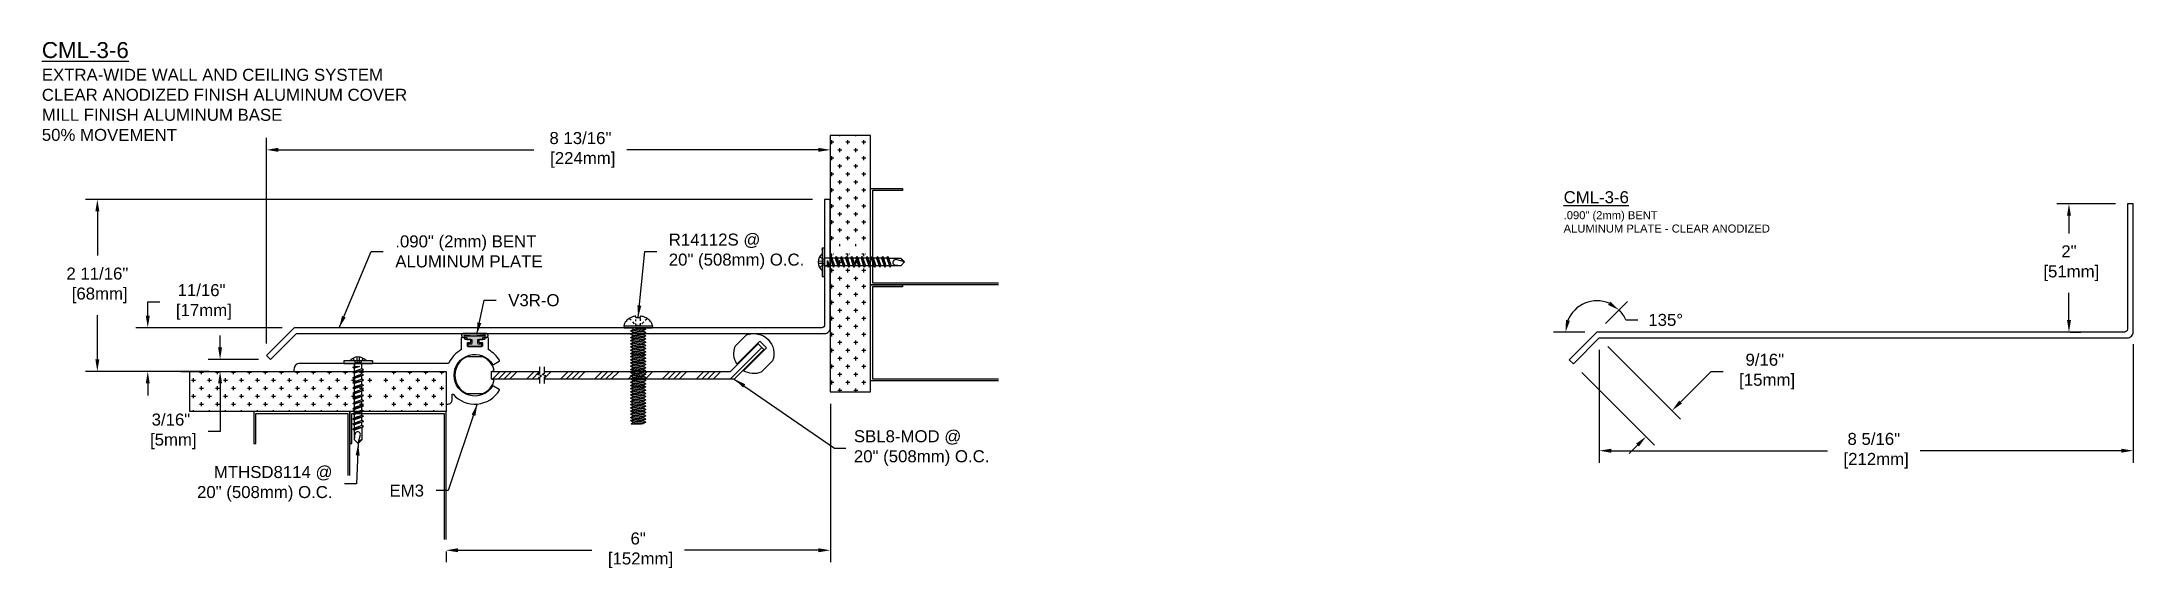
# Model space of a CAD drawing. Header units: inches. Extents: x 2.2 to 34.9, y 14.8 to 23.
import ezdxf

# ---------------------------------------------------------------- set-up
doc = ezdxf.new("R2010")
doc.units = ezdxf.units.IN
doc.header["$MEASUREMENT"] = 0
doc.linetypes.add('HIDDEN2', pattern=[0.1875, 0.125, -0.0625])
for name, color, linetype in [('Anchors', 4, 'Continuous'), ('Conditions', 1, 'Continuous'), ('Dimensions', 3, 'Continuous'), ('Fillers', 2, 'Continuous'), ('Metals', 7, 'Continuous'), ('TEXT', 2, 'Continuous')]:
    doc.layers.add(name, color=color, linetype=linetype)
doc.styles.add('ARIAL', font='arial.ttf')
doc.dimstyles.new('Arial', dxfattribs={"dimtxt": 0.1875, "dimasz": 0.1875, "dimexe": 0.1875, "dimexo": 0.1875, "dimgap": 0.1875, "dimtad": 0, "dimtih": 1, "dimtoh": 1, "dimdec": 4, "dimzin": 3, "dimdsep": 46, "dimlunit": 4, "dimtxsty": 'ARIAL', "dimcen": 0.1875, "dimadec": 0, "dimazin": 0, "dimtfac": 1, "dimtdec": 4, "dimtofl": 0, "dimtmove": 0, "dimatfit": 3, "dimfxl": 0, "dimfrac": 2, "dimtolj": 1, "dimtzin": 0, "dimarcsym": 0})

# ---------------------------------------------------------------- blocks, each defined once
blk = doc.blocks.new('V3RforCM')
h = blk.add_hatch(color=256)
h.paths.add_polyline_path([(0.141, -0.163), (0.205, -0.163, 0.8111), (0.189, -0.1), (-0.156, -0.1, 0.8111), (-0.172, -0.163), (-0.109, -0.163), (-0.109, -0.194), (-0.03, -0.194), (-0.03, -0.241), (-0.036, -0.267), (-0.091, -0.267), (-0.091, -0.302), (0.124, -0.302), (0.124, -0.267), (0.069, -0.267), (0.063, -0.241), (0.063, -0.194), (0.141, -0.194)])
edge = h.paths.add_edge_path(flags=16)
edge.add_spline(control_points=[(-0.139, -0.141), (-0.14, -0.141), (-0.185, -0.12), (-0.087, -0.129), (0.017, -0.14)], knot_values=[0.028497, 0.028497, 0.028497, 0.028497, 0.032831, 0.201023, 0.201023, 0.201023, 0.201023], degree=3, periodic=0)
edge.add_spline(control_points=[(0.017, -0.14), (0.12, -0.129), (0.218, -0.12), (0.173, -0.141), (0.172, -0.141)], knot_values=[0.028497, 0.028497, 0.028497, 0.028497, 0.196688, 0.201023, 0.201023, 0.201023, 0.201023], degree=3, periodic=0)
edge.add_line((0.172, -0.141), (-0.139, -0.141))
blk.add_lwpolyline([(0.141, -0.194), (0.141, -0.163), (0.205, -0.163, 0.8111), (0.189, -0.1), (-0.156, -0.1, 0.8111), (-0.172, -0.163), (-0.109, -0.163), (-0.109, -0.194), (-0.03, -0.194), (-0.03, -0.241), (-0.036, -0.267), (-0.091, -0.267), (-0.091, -0.302), (0.124, -0.302), (0.124, -0.267), (0.069, -0.267), (0.063, -0.241), (0.063, -0.194)], format="xyb", close=True)
blk.add_lwpolyline([(0.172, -0.141), (-0.139, -0.141)])
for points in [[(-0.139, -0.141), (-0.14, -0.141), (-0.185, -0.12), (-0.087, -0.129), (0.017, -0.14)], [(0.172, -0.141), (0.173, -0.141), (0.218, -0.12), (0.12, -0.129), (0.017, -0.14)]]:
    blk.add_open_spline(points, degree=3, knots=[0.028497, 0.028497, 0.028497, 0.028497, 0.0328313, 0.2010226, 0.2010226, 0.2010226, 0.2010226])
blk = doc.blocks.new('em3')
blk.add_lwpolyline([(-22.235, -3.441), (-22.235, -3.399, 0.414214), (-22.245, -3.389), (-22.28, -3.389, -0.414214), (-22.29, -3.379), (-22.29, -3.352, -0.414214), (-22.28, -3.342), (-22.207, -3.342, 0.414214), (-22.197, -3.332), (-22.197, -3.321, -0.414214), (-22.187, -3.311), (-22.151, -3.311, -0.414214), (-22.141, -3.321), (-22.141, -3.498, 0.273807), (-22.136, -3.507, -0.158832), (-21.945, -3.71, 0.29076), (-21.936, -3.716), (-19.621, -3.716, -0.414214), (-19.527, -3.81), (-19.527, -3.831, -0.414214), (-19.537, -3.841), (-21.892, -3.841, 0.414214), (-21.902, -3.851), (-21.902, -4.341, -0.414214), (-21.912, -4.351), (-21.933, -4.351, -0.414214), (-21.996, -4.289), (-21.996, -4.204, 0.692603), (-22.013, -4.198, -0.506912), (-22.737, -4.135, -0.420887), (-22.733, -4.121), (-22.642, -4.069, -0.405496), (-22.629, -4.072, 3.520953), (-22.629, -3.731, -0.405496), (-22.642, -3.734), (-22.733, -3.681, -0.420887), (-22.737, -3.668, -0.131423), (-22.569, -3.507, 0.273807), (-22.563, -3.498), (-22.563, -3.321, -0.414214), (-22.553, -3.311), (-22.517, -3.311, -0.414214), (-22.507, -3.321), (-22.507, -3.332, 0.414214), (-22.497, -3.342), (-22.425, -3.342, -0.414214), (-22.415, -3.352), (-22.415, -3.379, -0.414214), (-22.425, -3.389), (-22.46, -3.389, 0.414214), (-22.47, -3.399), (-22.47, -3.441, 0.414214), (-22.46, -3.451), (-22.245, -3.451, 0.414214)], format="xyb", close=True)
blk = doc.blocks.new('BENT ALUMPLT')
at = {"layer": 'Metals'}
blk.add_lwpolyline([(-4.74, -0.53), (-4.335, -0.125), (3.91, -0.125, 0.414214), (4, -0.035), (4, 1.969), (3.91, 1.969), (3.91, 0.01, -0.414214), (3.865, -0.035), (-4.372, -0.035), (-4.804, -0.467)], format="xyb", close=True, dxfattribs=at)
blk = doc.blocks.new('*D10')
at = {"layer": 'Defpoints', "color": 0}
for p in [(14.518, 17.529), (8.518, 15.223), (14.518, 15.056)]:
    blk.add_point(p, dxfattribs=at)
at = {"layer": 'Dimensions', "color": 0, "lineweight": -2}
for p, q in [((14.518, 17.342), (14.518, 14.869)), ((8.518, 15.036), (8.518, 14.869)), ((8.705, 15.056), (10.793, 15.056)), ((14.33, 15.056), (12.242, 15.056))]:
    blk.add_line(p, q, dxfattribs=at)
at = {"layer": 'Dimensions', "color": 0}
for points in [[(8.705, 15.087), (8.705, 15.025), (8.518, 15.056)], [(14.33, 15.087), (14.33, 15.025), (14.518, 15.056)]]:
    blk.add_solid(points, dxfattribs=at)
at = {"layer": 'Dimensions', "color": 0, "insert": (11.518, 15.056), "char_height": 0.1875, "attachment_point": 5, "style": 'ARIAL'}
blk.add_mtext('\\A1;6"\\P [152mm]', dxfattribs=at)
blk = doc.blocks.new('*D11')
at = {"layer": 'Defpoints', "color": 0}
for p in [(14.518, 21.306), (14.518, 20.533), (5.714, 18.098)]:
    blk.add_point(p, dxfattribs=at)
at = {"layer": 'Dimensions', "color": 0, "lineweight": -2}
for p, q in [((5.714, 18.286), (5.714, 21.494)), ((5.901, 21.306), (9.891, 21.306)), ((14.33, 21.306), (11.341, 21.306)), ((14.518, 20.721), (14.518, 21.494))]:
    blk.add_line(p, q, dxfattribs=at)
at = {"layer": 'Dimensions', "color": 0}
for points in [[(5.901, 21.338), (5.901, 21.275), (5.714, 21.306)], [(14.33, 21.338), (14.33, 21.275), (14.518, 21.306)]]:
    blk.add_solid(points, dxfattribs=at)
at = {"layer": 'Dimensions', "color": 0, "insert": (10.616, 21.306), "char_height": 0.1875, "attachment_point": 5, "style": 'ARIAL'}
blk.add_mtext('\\A1;8 13/16"\\P [224mm]', dxfattribs=at)
blk = doc.blocks.new('*D12')
at = {"layer": 'Defpoints', "color": 0}
for p in [(5.777, 18.034), (4.189, 17.848), (4.99, 17.848)]:
    blk.add_point(p, dxfattribs=at)
at = {"layer": 'Dimensions', "color": 0, "lineweight": -2}
for p, q in [((4.99, 18.222), (4.99, 18.409)), ((5.59, 18.034), (4.802, 18.034)), ((4.377, 17.848), (5.177, 17.848)), ((4.99, 17.661), (4.99, 16.912)), ((4.99, 16.912), (4.802, 16.912))]:
    blk.add_line(p, q, dxfattribs=at)
at = {"layer": 'Dimensions', "color": 0}
for points in [[(4.959, 18.222), (5.021, 18.222), (4.99, 18.034)], [(4.959, 17.661), (5.021, 17.661), (4.99, 17.848)]]:
    blk.add_solid(points, dxfattribs=at)
at = {"layer": 'Dimensions', "color": 0, "insert": (4.223, 16.912), "char_height": 0.1875, "attachment_point": 5, "style": 'ARIAL'}
blk.add_mtext('\\A1;3/16"\\P [5mm]', dxfattribs=at)
blk = doc.blocks.new('*D13')
at = {"layer": 'Defpoints', "color": 0}
for p in [(3.861, 18.53), (6.145, 18.53), (5.002, 17.848)]:
    blk.add_point(p, dxfattribs=at)
at = {"layer": 'Dimensions', "color": 0, "lineweight": -2}
for p, q in [((3.861, 18.717), (3.861, 18.932)), ((3.861, 18.932), (4.049, 18.932)), ((5.958, 18.53), (3.674, 18.53)), ((4.814, 17.848), (3.674, 17.848)), ((3.861, 17.661), (3.861, 17.473))]:
    blk.add_line(p, q, dxfattribs=at)
at = {"layer": 'Dimensions', "color": 0}
for points in [[(3.83, 18.717), (3.892, 18.717), (3.861, 18.53)], [(3.83, 17.661), (3.892, 17.661), (3.861, 17.848)]]:
    blk.add_solid(points, dxfattribs=at)
at = {"layer": 'Dimensions', "color": 0, "insert": (4.701, 18.932), "char_height": 0.1875, "attachment_point": 5, "style": 'ARIAL'}
blk.add_mtext('\\A1;11/16"\\P [17mm]', dxfattribs=at)
blk = doc.blocks.new('*D14')
at = {"layer": 'Defpoints', "color": 0}
for p in [(26.523, 18.371), (26.118, 17.966), (27.253, 16.831)]:
    blk.add_point(p, dxfattribs=at)
at = {"layer": 'Dimensions', "color": 0, "lineweight": -2}
for p, q in [((26.656, 18.239), (27.791, 17.104)), ((26.251, 17.833), (27.385, 16.698)), ((27.791, 17.369), (28.268, 17.846)), ((28.268, 17.846), (28.455, 17.846)), ((27.12, 16.698), (26.988, 16.566))]:
    blk.add_line(p, q, dxfattribs=at)
at = {"layer": 'Dimensions', "color": 0}
for points in [[(27.769, 17.391), (27.813, 17.347), (27.658, 17.236)], [(27.098, 16.72), (27.142, 16.676), (27.253, 16.831)]]:
    blk.add_solid(points, dxfattribs=at)
at = {"layer": 'Dimensions', "color": 0, "insert": (29.107, 17.846), "char_height": 0.1875, "attachment_point": 5, "style": 'ARIAL'}
blk.add_mtext('\\A1;9/16"\\P [15mm]', dxfattribs=at)
blk = doc.blocks.new('*D15')
at = {"layer": 'Defpoints', "color": 0}
for p in [(26.523, 18.371), (34.858, 18.461), (34.858, 16.61)]:
    blk.add_point(p, dxfattribs=at)
at = {"layer": 'Dimensions', "color": 0, "lineweight": -2}
for p, q in [((26.523, 18.184), (26.523, 16.422)), ((34.858, 18.274), (34.858, 16.422)), ((26.711, 16.61), (30.084, 16.61)), ((34.671, 16.61), (31.534, 16.61))]:
    blk.add_line(p, q, dxfattribs=at)
at = {"layer": 'Dimensions', "color": 0}
for points in [[(26.711, 16.641), (26.711, 16.579), (26.523, 16.61)], [(34.671, 16.641), (34.671, 16.579), (34.858, 16.61)]]:
    blk.add_solid(points, dxfattribs=at)
at = {"layer": 'Dimensions', "color": 0, "insert": (30.809, 16.61), "char_height": 0.1875, "attachment_point": 5, "style": 'ARIAL'}
blk.add_mtext('\\A1;8 5/16"\\P [212mm]', dxfattribs=at)
blk = doc.blocks.new('*D16')
at = {"layer": 'Defpoints', "color": 0}
for p in [(14.428, 20.533), (3.074, 17.848), (5.002, 17.848)]:
    blk.add_point(p, dxfattribs=at)
at = {"layer": 'Dimensions', "color": 0, "lineweight": -2}
for p, q in [((14.24, 20.533), (2.887, 20.533)), ((3.074, 20.346), (3.074, 19.656)), ((3.074, 18.036), (3.074, 18.725)), ((4.814, 17.848), (2.887, 17.848))]:
    blk.add_line(p, q, dxfattribs=at)
at = {"layer": 'Dimensions', "color": 0}
for points in [[(3.043, 20.346), (3.105, 20.346), (3.074, 20.533)], [(3.043, 18.036), (3.105, 18.036), (3.074, 17.848)]]:
    blk.add_solid(points, dxfattribs=at)
at = {"layer": 'Dimensions', "color": 0, "insert": (3.074, 19.191), "char_height": 0.1875, "attachment_point": 5, "style": 'ARIAL'}
blk.add_mtext('\\A1;2 11/16"\\P [68mm]', dxfattribs=at)
blk = doc.blocks.new('*D17')
at = {"layer": 'Defpoints', "color": 0}
for p in [(34.768, 20.465), (33.685, 18.461), (33.856, 18.461)]:
    blk.add_point(p, dxfattribs=at)
at = {"layer": 'Dimensions', "color": 0, "lineweight": -2}
for p, q in [((34.581, 20.465), (33.668, 20.465)), ((33.856, 20.277), (33.856, 20.001)), ((33.856, 18.649), (33.856, 19.073)), ((33.873, 18.461), (34.043, 18.461))]:
    blk.add_line(p, q, dxfattribs=at)
at = {"layer": 'Dimensions', "color": 0}
for points in [[(33.825, 20.277), (33.887, 20.277), (33.856, 20.465)], [(33.825, 18.649), (33.887, 18.649), (33.856, 18.461)]]:
    blk.add_solid(points, dxfattribs=at)
at = {"layer": 'Dimensions', "color": 0, "insert": (33.856, 19.537), "char_height": 0.1875, "attachment_point": 5, "style": 'ARIAL'}
blk.add_mtext('\\A1;2"\\P [51mm]', dxfattribs=at)
blk = doc.blocks.new('*D18')
at = {"layer": 'Defpoints', "color": 0}
for p in [(26.14, 18.807), (26.486, 18.461), (26.486, 18.461), (31.105, 18.461), (26.054, 18.03)]:
    blk.add_point(p, dxfattribs=at)
at = {"layer": 'Dimensions', "color": 0, "lineweight": -2}
for p, q in [((26.619, 18.594), (26.964, 18.939)), ((26.936, 18.651), (27.124, 18.651)), ((26.298, 18.461), (25.81, 18.461))]:
    blk.add_line(p, q, dxfattribs=at)
for start, end in [(67.1135, 157.8865), (22.8865, 45)]:
    blk.add_arc((26.486, 18.461), 0.489, start, end, dxfattribs=at)
at = {"layer": 'Dimensions', "color": 0}
for points in [[(26.064, 18.639), (26.002, 18.651), (25.997, 18.461)], [(26.694, 18.937), (26.659, 18.886), (26.832, 18.807)]]:
    blk.add_solid(points, dxfattribs=at)
at = {"layer": 'Dimensions', "color": 0, "insert": (27.559, 18.651), "char_height": 0.1875, "attachment_point": 5, "style": 'ARIAL'}
blk.add_mtext('\\A1;135°', dxfattribs=at)
blk = doc.blocks.new('R14112S')
for p, q in [((-0.226, 0.031), (0.226, 0.031)), ((-0.226, 0.031), (-0.22, 0)), ((-0.22, 0), (0.22, 0)), ((-0.109, 0.116), (-0.133, 0.141)), ((-0.057, 0.062), (-0.086, 0.092)), ((-0.085, 0), (-0.085, -0.03)), ((-0.034, 0.038), (-0.042, 0.046)), ((-0.034, 0.161), (-0.034, 0.182)), ((-0.034, 0.161), (0.034, 0.161)), ((-0.034, 0.103), (-0.034, 0.131)), ((-0.034, 0.038), (-0.034, 0.065)), ((-0.034, 0.038), (-0.01, 0.038)), ((0.01, 0.038), (0.034, 0.038)), ((0.034, 0.161), (0.034, 0.182)), ((0.034, 0.106), (0.034, 0.142)), ((0.034, 0.038), (0.034, 0.073)), ((0.034, 0.038), (0.042, 0.046)), ((0.057, 0.062), (0.086, 0.092)), ((0.085, 0), (0.085, -0.005)), ((0.109, 0.116), (0.133, 0.141)), ((0.226, 0.031), (0.22, 0)), ((-0.119, -0.05), (0.119, -0.025)), ((-0.119, -0.05), (-0.085, -0.03)), ((-0.119, -0.05), (-0.085, -0.07)), ((-0.119, -0.1), (0.119, -0.075)), ((-0.119, -0.1), (-0.085, -0.08)), ((-0.119, -0.1), (-0.085, -0.12)), ((-0.119, -0.15), (0.119, -0.125)), ((-0.119, -0.15), (-0.085, -0.13)), ((-0.119, -0.15), (-0.085, -0.17)), ((-0.119, -0.2), (0.119, -0.175)), ((-0.119, -0.2), (-0.085, -0.18)), ((-0.119, -0.2), (-0.085, -0.22)), ((-0.119, -0.25), (0.119, -0.225)), ((-0.119, -0.25), (-0.085, -0.23)), ((-0.119, -0.25), (-0.085, -0.27)), ((-0.119, -0.3), (0.119, -0.275)), ((-0.119, -0.3), (-0.085, -0.28)), ((-0.119, -0.3), (-0.085, -0.32)), ((-0.119, -0.35), (0.119, -0.325)), ((-0.085, -0.03), (0.085, -0.005)), ((-0.085, -0.07), (0.085, -0.045)), ((-0.085, -0.08), (0.085, -0.055)), ((-0.085, -0.07), (-0.085, -0.08)), ((-0.085, -0.12), (0.085, -0.095)), ((-0.085, -0.13), (0.085, -0.105)), ((-0.085, -0.12), (-0.085, -0.13)), ((-0.085, -0.17), (0.085, -0.145)), ((-0.085, -0.18), (0.085, -0.155)), ((-0.085, -0.17), (-0.085, -0.18)), ((-0.085, -0.22), (0.085, -0.195)), ((-0.085, -0.23), (0.085, -0.205)), ((-0.085, -0.22), (-0.085, -0.23)), ((-0.085, -0.27), (0.085, -0.245)), ((-0.085, -0.28), (0.085, -0.255)), ((-0.085, -0.27), (-0.085, -0.28)), ((-0.085, -0.32), (0.085, -0.295)), ((-0.085, -0.33), (0.085, -0.305)), ((-0.085, -0.32), (-0.085, -0.33)), ((0.119, -0.025), (0.085, -0.005)), ((0.119, -0.025), (0.085, -0.045)), ((0.085, -0.045), (0.085, -0.055)), ((0.119, -0.075), (0.085, -0.055)), ((0.119, -0.075), (0.085, -0.095)), ((0.085, -0.095), (0.085, -0.105)), ((0.119, -0.125), (0.085, -0.105)), ((0.119, -0.125), (0.085, -0.145)), ((0.085, -0.145), (0.085, -0.155)), ((0.119, -0.175), (0.085, -0.155)), ((0.119, -0.175), (0.085, -0.195)), ((0.085, -0.195), (0.085, -0.205)), ((0.119, -0.225), (0.085, -0.205)), ((0.119, -0.225), (0.085, -0.245)), ((0.085, -0.245), (0.085, -0.255)), ((0.119, -0.275), (0.085, -0.255)), ((0.119, -0.275), (0.085, -0.295)), ((0.085, -0.295), (0.085, -0.305)), ((0.119, -0.325), (0.085, -0.305)), ((0.119, -0.325), (0.085, -0.345)), ((-0.119, -0.35), (-0.085, -0.33)), ((-0.119, -0.35), (-0.085, -0.37)), ((-0.119, -0.4), (0.119, -0.375)), ((-0.119, -0.4), (-0.085, -0.38)), ((-0.119, -0.4), (-0.085, -0.42)), ((-0.119, -0.45), (0.119, -0.425)), ((-0.119, -0.45), (-0.085, -0.43)), ((-0.119, -0.45), (-0.085, -0.47)), ((-0.119, -0.5), (0.119, -0.475)), ((-0.119, -0.5), (-0.085, -0.48)), ((-0.119, -0.5), (-0.085, -0.52)), ((-0.119, -0.55), (0.119, -0.525)), ((-0.119, -0.55), (-0.085, -0.53)), ((-0.119, -0.55), (-0.085, -0.57)), ((-0.119, -0.6), (0.119, -0.575)), ((-0.119, -0.6), (-0.085, -0.58)), ((-0.119, -0.6), (-0.085, -0.62)), ((-0.119, -0.65), (0.119, -0.625)), ((-0.119, -0.65), (-0.085, -0.63)), ((-0.119, -0.65), (-0.085, -0.67)), ((-0.085, -0.37), (0.085, -0.345)), ((-0.085, -0.38), (0.085, -0.355)), ((-0.085, -0.37), (-0.085, -0.38)), ((-0.085, -0.42), (0.085, -0.395)), ((-0.085, -0.43), (0.085, -0.405)), ((-0.085, -0.42), (-0.085, -0.43)), ((-0.085, -0.47), (0.085, -0.445)), ((-0.085, -0.48), (0.085, -0.455)), ((-0.085, -0.47), (-0.085, -0.48)), ((-0.085, -0.52), (0.085, -0.495)), ((-0.085, -0.53), (0.085, -0.505)), ((-0.085, -0.52), (-0.085, -0.53)), ((-0.085, -0.57), (0.085, -0.545)), ((-0.085, -0.58), (0.085, -0.555)), ((-0.085, -0.57), (-0.085, -0.58)), ((-0.085, -0.62), (0.085, -0.595)), ((-0.085, -0.63), (0.085, -0.605)), ((-0.085, -0.62), (-0.085, -0.63)), ((-0.085, -0.67), (0.085, -0.645)), ((0.085, -0.345), (0.085, -0.355)), ((0.119, -0.375), (0.085, -0.355)), ((0.119, -0.375), (0.085, -0.395)), ((0.085, -0.395), (0.085, -0.405)), ((0.119, -0.425), (0.085, -0.405)), ((0.119, -0.425), (0.085, -0.445)), ((0.085, -0.445), (0.085, -0.455)), ((0.119, -0.475), (0.085, -0.455)), ((0.119, -0.475), (0.085, -0.495)), ((0.085, -0.495), (0.085, -0.505)), ((0.119, -0.525), (0.085, -0.505)), ((0.119, -0.525), (0.085, -0.545)), ((0.085, -0.545), (0.085, -0.555)), ((0.119, -0.575), (0.085, -0.555)), ((0.119, -0.575), (0.085, -0.595)), ((0.085, -0.595), (0.085, -0.605)), ((0.119, -0.625), (0.085, -0.605)), ((0.119, -0.625), (0.085, -0.645)), ((0.085, -0.645), (0.085, -0.655)), ((-0.119, -0.7), (0.119, -0.675)), ((-0.119, -0.7), (-0.085, -0.68)), ((-0.119, -0.7), (-0.085, -0.72)), ((-0.119, -0.75), (0.119, -0.725)), ((-0.119, -0.75), (-0.085, -0.73)), ((-0.119, -0.75), (-0.085, -0.77)), ((-0.119, -0.8), (0.119, -0.775)), ((-0.119, -0.8), (-0.085, -0.78)), ((-0.119, -0.8), (-0.085, -0.82)), ((-0.119, -0.85), (0.119, -0.825)), ((-0.119, -0.85), (-0.085, -0.83)), ((-0.119, -0.85), (-0.085, -0.87)), ((-0.119, -0.9), (0.119, -0.875)), ((-0.119, -0.9), (-0.085, -0.88)), ((-0.119, -0.9), (-0.085, -0.92)), ((-0.119, -0.95), (0.119, -0.925)), ((-0.119, -0.95), (-0.085, -0.93)), ((-0.119, -0.95), (-0.085, -0.97)), ((-0.119, -1), (0.119, -0.975)), ((-0.085, -0.68), (0.085, -0.655)), ((-0.085, -0.67), (-0.085, -0.68)), ((-0.085, -0.72), (0.085, -0.695)), ((-0.085, -0.73), (0.085, -0.705)), ((-0.085, -0.72), (-0.085, -0.73)), ((-0.085, -0.77), (0.085, -0.745)), ((-0.085, -0.78), (0.085, -0.755)), ((-0.085, -0.77), (-0.085, -0.78)), ((-0.085, -0.82), (0.085, -0.795)), ((-0.085, -0.83), (0.085, -0.805)), ((-0.085, -0.82), (-0.085, -0.83)), ((-0.085, -0.87), (0.085, -0.845)), ((-0.085, -0.88), (0.085, -0.855)), ((-0.085, -0.87), (-0.085, -0.88)), ((-0.085, -0.92), (0.085, -0.895)), ((-0.085, -0.93), (0.085, -0.905)), ((-0.085, -0.92), (-0.085, -0.93)), ((-0.085, -0.97), (0.085, -0.945)), ((-0.085, -0.98), (0.085, -0.955)), ((-0.085, -0.97), (-0.085, -0.98)), ((0.119, -0.675), (0.085, -0.655)), ((0.119, -0.675), (0.085, -0.695)), ((0.085, -0.695), (0.085, -0.705)), ((0.119, -0.725), (0.085, -0.705)), ((0.119, -0.725), (0.085, -0.745)), ((0.085, -0.745), (0.085, -0.755)), ((0.119, -0.775), (0.085, -0.755)), ((0.119, -0.775), (0.085, -0.795)), ((0.085, -0.795), (0.085, -0.805)), ((0.119, -0.825), (0.085, -0.805)), ((0.119, -0.825), (0.085, -0.845)), ((0.085, -0.845), (0.085, -0.855)), ((0.119, -0.875), (0.085, -0.855)), ((0.119, -0.875), (0.085, -0.895)), ((0.085, -0.895), (0.085, -0.905)), ((0.119, -0.925), (0.085, -0.905)), ((0.119, -0.925), (0.085, -0.945)), ((0.085, -0.945), (0.085, -0.955)), ((0.119, -0.975), (0.085, -0.955)), ((0.119, -0.975), (0.085, -0.995)), ((-0.119, -1), (-0.085, -0.98)), ((-0.119, -1), (-0.085, -1.02)), ((-0.119, -1.05), (0.119, -1.025)), ((-0.119, -1.05), (-0.085, -1.03)), ((-0.119, -1.05), (-0.085, -1.07)), ((-0.119, -1.1), (0.119, -1.075)), ((-0.119, -1.1), (-0.085, -1.08)), ((-0.119, -1.1), (-0.085, -1.12)), ((-0.119, -1.15), (0.119, -1.125)), ((-0.119, -1.15), (-0.085, -1.13)), ((-0.119, -1.15), (-0.085, -1.17)), ((-0.119, -1.2), (0.119, -1.175)), ((-0.119, -1.2), (-0.085, -1.18)), ((-0.119, -1.2), (-0.085, -1.22)), ((-0.119, -1.25), (0.119, -1.225)), ((-0.119, -1.25), (-0.085, -1.23)), ((-0.119, -1.25), (-0.085, -1.27)), ((-0.119, -1.3), (0.119, -1.275)), ((-0.119, -1.3), (-0.085, -1.28)), ((-0.119, -1.3), (-0.085, -1.32)), ((-0.085, -1.02), (0.085, -0.995)), ((-0.085, -1.03), (0.085, -1.005)), ((-0.085, -1.02), (-0.085, -1.03)), ((-0.085, -1.07), (0.085, -1.045)), ((-0.085, -1.08), (0.085, -1.055)), ((-0.085, -1.07), (-0.085, -1.08)), ((-0.085, -1.12), (0.085, -1.095)), ((-0.085, -1.13), (0.085, -1.105)), ((-0.085, -1.12), (-0.085, -1.13)), ((-0.085, -1.17), (0.085, -1.145)), ((-0.085, -1.18), (0.085, -1.155)), ((-0.085, -1.17), (-0.085, -1.18)), ((-0.085, -1.22), (0.085, -1.195)), ((-0.085, -1.23), (0.085, -1.205)), ((-0.085, -1.22), (-0.085, -1.23)), ((-0.085, -1.27), (0.085, -1.245)), ((-0.085, -1.28), (0.085, -1.255)), ((-0.085, -1.27), (-0.085, -1.28)), ((-0.085, -1.32), (0.085, -1.295)), ((-0.085, -1.33), (0.085, -1.305)), ((0.085, -0.995), (0.085, -1.005)), ((0.119, -1.025), (0.085, -1.005)), ((0.119, -1.025), (0.085, -1.045)), ((0.085, -1.045), (0.085, -1.055)), ((0.119, -1.075), (0.085, -1.055)), ((0.119, -1.075), (0.085, -1.095)), ((0.085, -1.095), (0.085, -1.105)), ((0.119, -1.125), (0.085, -1.105)), ((0.119, -1.125), (0.085, -1.145)), ((0.085, -1.145), (0.085, -1.155)), ((0.119, -1.175), (0.085, -1.155)), ((0.119, -1.175), (0.085, -1.195)), ((0.085, -1.195), (0.085, -1.205)), ((0.119, -1.225), (0.085, -1.205)), ((0.119, -1.225), (0.085, -1.245)), ((0.085, -1.245), (0.085, -1.255)), ((0.119, -1.275), (0.085, -1.255)), ((0.119, -1.275), (0.085, -1.295)), ((0.085, -1.295), (0.085, -1.305)), ((0.119, -1.325), (0.085, -1.305)), ((-0.119, -1.35), (0.119, -1.325)), ((-0.119, -1.35), (-0.085, -1.33)), ((-0.119, -1.35), (-0.085, -1.37)), ((-0.119, -1.4), (0.119, -1.375)), ((-0.119, -1.4), (-0.085, -1.38)), ((-0.119, -1.4), (-0.085, -1.42)), ((-0.119, -1.45), (0.119, -1.425)), ((-0.119, -1.45), (-0.085, -1.43)), ((-0.119, -1.45), (-0.085, -1.47)), ((-0.11, -1.5), (0.119, -1.475)), ((-0.11, -1.5), (-0.085, -1.48)), ((-0.11, -1.5), (0.048, -1.5)), ((-0.085, -1.32), (-0.085, -1.33)), ((-0.085, -1.37), (0.085, -1.345)), ((-0.085, -1.38), (0.085, -1.355)), ((-0.085, -1.37), (-0.085, -1.38)), ((-0.085, -1.42), (0.085, -1.395)), ((-0.085, -1.43), (0.085, -1.405)), ((-0.085, -1.42), (-0.085, -1.43)), ((-0.085, -1.47), (0.085, -1.445)), ((-0.085, -1.48), (0.085, -1.455)), ((-0.085, -1.47), (-0.085, -1.48)), ((0.048, -1.5), (0.085, -1.495)), ((0.119, -1.325), (0.085, -1.345)), ((0.085, -1.345), (0.085, -1.355)), ((0.119, -1.375), (0.085, -1.355)), ((0.119, -1.375), (0.085, -1.395)), ((0.085, -1.395), (0.085, -1.405)), ((0.119, -1.425), (0.085, -1.405)), ((0.119, -1.425), (0.085, -1.445)), ((0.085, -1.445), (0.085, -1.455)), ((0.119, -1.475), (0.085, -1.455)), ((0.119, -1.475), (0.085, -1.495))]:
    blk.add_line(p, q)
for centre, radius, start, end in [((-0.08, 0), 0.149, 152.7282, 167.9922), ((-0.041, -0.02), 0.192, 128.7816, 152.7282), ((-0.016, -0.051), 0.232, 108.4084, 128.7816), ((0, -0.1), 0.284, 96.8718, 108.4084), ((0, -0.1), 0.284, 71.5916, 83.1282), ((0.016, -0.051), 0.232, 51.2184, 71.5916), ((0.041, -0.02), 0.192, 27.2718, 51.2184), ((0.08, 0), 0.149, 12.0078, 27.2718)]:
    blk.add_arc(centre, radius, start, end)
blk = doc.blocks.new('SBL10-MOD')
h = blk.add_hatch()
h.set_pattern_fill('ANSI34', color=256, scale=0.5, style=0)
h.paths.add_polyline_path([(8.141, 7.679), (8.141, 7.559), (8.89, 7.559), (8.89, 7.589), (8.919, 7.608), (8.861, 7.63), (8.89, 7.649), (8.89, 7.679)])
h.paths.add_polyline_path([(11.929, 7.559), (12.392, 8.022), (12.304, 8.111), (11.872, 7.679), (8.96, 7.679), (8.96, 7.649), (8.931, 7.63), (8.989, 7.608), (8.96, 7.589), (8.96, 7.559)])
for p, q in [((11.872, 7.679), (12.304, 8.111)), ((11.929, 7.559), (12.392, 8.022)), ((12.392, 8.022), (12.304, 8.111)), ((8.89, 7.649), (8.861, 7.63)), ((8.919, 7.608), (8.861, 7.63)), ((8.89, 7.749), (8.89, 7.649)), ((8.89, 7.589), (8.919, 7.608)), ((8.89, 7.589), (8.89, 7.489)), ((8.96, 7.649), (8.931, 7.63)), ((8.989, 7.608), (8.931, 7.63)), ((8.96, 7.749), (8.96, 7.649)), ((8.96, 7.679), (11.872, 7.679)), ((8.96, 7.589), (8.989, 7.608)), ((8.96, 7.589), (8.96, 7.489)), ((11.929, 7.559), (8.96, 7.559))]:
    blk.add_line(p, q)
for points in [[(12.327, 8.154), (11.968, 7.795, -0.233897), (11.944, 8.071), (12.121, 8.248, -0.654654), (12.526, 7.843), (12.349, 7.666, -0.233897), (12.073, 7.69), (12.432, 8.049)], [(8.182, 7.694, 0.233897), (8.004, 7.906), (7.754, 7.906, 0.654654), (7.754, 7.333), (8.004, 7.333, 0.233897), (8.182, 7.545), (8.141, 7.559), (8.141, 7.679)]]:
    blk.add_lwpolyline(points, format="xyb", close=True)
for points in [[(8.141, 7.679), (8.89, 7.679)], [(8.89, 7.559), (8.141, 7.559)]]:
    blk.add_lwpolyline(points)
blk = doc.blocks.new('MTHSD8114')
for p, q in [((0.224, 0.038), (-0.224, 0.038)), ((-0.224, 0.038), (-0.224, 0)), ((-0.224, 0), (0.224, 0)), ((-0.056, 0), (0.056, 0)), ((0.06, -0.087), (0.06, 0)), ((0.224, 0.038), (0.224, 0)), ((-0.081, -0.061), (-0.024, -0.047)), ((-0.081, -0.061), (-0.056, -0.047)), ((-0.081, -0.061), (-0.056, -0.074)), ((-0.081, -0.141), (0.085, -0.101)), ((-0.081, -0.141), (-0.056, -0.127)), ((-0.081, -0.141), (-0.056, -0.155)), ((-0.081, -0.221), (0.085, -0.181)), ((-0.081, -0.221), (-0.056, -0.208)), ((-0.081, -0.221), (-0.056, -0.235)), ((-0.081, -0.302), (0.085, -0.262)), ((-0.081, -0.302), (-0.056, -0.288)), ((-0.081, -0.302), (-0.056, -0.316)), ((-0.056, -0.047), (-0.056, 0)), ((-0.056, 0), (-0.056, -0.047)), ((0.024, -0.047), (-0.056, -0.074)), ((-0.056, -0.047), (0.024, -0.047)), ((-0.056, -0.127), (-0.056, -0.074)), ((0.06, -0.087), (-0.056, -0.127)), ((0.06, -0.115), (-0.056, -0.155)), ((-0.056, -0.208), (-0.056, -0.155)), ((0.06, -0.167), (-0.056, -0.208)), ((0.06, -0.195), (-0.056, -0.235)), ((-0.056, -0.288), (-0.056, -0.235)), ((0.06, -0.248), (-0.056, -0.288)), ((0.06, -0.276), (-0.056, -0.316)), ((-0.056, -0.368), (-0.056, -0.316)), ((0.085, -0.101), (0.06, -0.087)), ((0.085, -0.101), (0.06, -0.115)), ((0.06, -0.167), (0.06, -0.115)), ((0.085, -0.181), (0.06, -0.167)), ((0.085, -0.181), (0.06, -0.195)), ((0.06, -0.248), (0.06, -0.195)), ((0.085, -0.262), (0.06, -0.248)), ((0.085, -0.262), (0.06, -0.276)), ((0.06, -0.328), (0.06, -0.276)), ((-0.081, -0.382), (0.085, -0.342)), ((-0.081, -0.382), (-0.056, -0.368)), ((-0.081, -0.382), (-0.056, -0.396)), ((-0.081, -0.463), (0.085, -0.422)), ((-0.081, -0.463), (-0.056, -0.449)), ((-0.081, -0.463), (-0.056, -0.477)), ((-0.081, -0.543), (0.085, -0.503)), ((-0.081, -0.543), (-0.056, -0.529)), ((-0.081, -0.543), (-0.056, -0.557)), ((-0.081, -0.624), (0.085, -0.583)), ((-0.081, -0.624), (-0.056, -0.61)), ((-0.081, -0.624), (-0.056, -0.637)), ((0.06, -0.328), (-0.056, -0.368)), ((0.06, -0.356), (-0.056, -0.396)), ((-0.056, -0.449), (-0.056, -0.396)), ((0.06, -0.409), (-0.056, -0.449)), ((0.06, -0.436), (-0.056, -0.477)), ((-0.056, -0.529), (-0.056, -0.477)), ((0.06, -0.489), (-0.056, -0.529)), ((0.06, -0.517), (-0.056, -0.557)), ((-0.056, -0.61), (-0.056, -0.557)), ((0.06, -0.569), (-0.056, -0.61)), ((0.06, -0.597), (-0.056, -0.637)), ((-0.056, -0.69), (-0.056, -0.637)), ((0.06, -0.65), (-0.056, -0.69)), ((0.085, -0.342), (0.06, -0.328)), ((0.085, -0.342), (0.06, -0.356)), ((0.06, -0.409), (0.06, -0.356)), ((0.085, -0.422), (0.06, -0.409)), ((0.085, -0.422), (0.06, -0.436)), ((0.06, -0.489), (0.06, -0.436)), ((0.085, -0.503), (0.06, -0.489)), ((0.085, -0.503), (0.06, -0.517)), ((0.06, -0.569), (0.06, -0.517)), ((0.085, -0.583), (0.06, -0.569)), ((0.085, -0.583), (0.06, -0.597)), ((0.06, -0.65), (0.06, -0.597)), ((0.085, -0.664), (0.06, -0.65)), ((-0.081, -0.704), (0.085, -0.664)), ((-0.081, -0.704), (-0.056, -0.69)), ((-0.081, -0.704), (-0.056, -0.718)), ((-0.081, -0.784), (0.085, -0.744)), ((-0.081, -0.784), (-0.056, -0.771)), ((-0.081, -0.784), (-0.056, -0.798)), ((-0.081, -0.865), (0.085, -0.825)), ((-0.081, -0.865), (-0.056, -0.851)), ((-0.081, -0.865), (-0.056, -0.879)), ((-0.081, -0.945), (0.085, -0.905)), ((-0.081, -0.945), (-0.056, -0.931)), ((-0.081, -0.945), (-0.056, -0.959)), ((0.06, -0.678), (-0.056, -0.718)), ((-0.056, -0.771), (-0.056, -0.718)), ((0.06, -0.73), (-0.056, -0.771)), ((0.06, -0.758), (-0.056, -0.798)), ((-0.056, -0.851), (-0.056, -0.798)), ((0.06, -0.811), (-0.056, -0.851)), ((0.06, -0.839), (-0.056, -0.879)), ((-0.056, -0.931), (-0.056, -0.879)), ((0.06, -0.891), (-0.056, -0.931)), ((0.06, -0.919), (-0.056, -0.959)), ((-0.056, -1.012), (-0.056, -0.959)), ((0.06, -0.972), (-0.056, -1.012)), ((0.085, -0.664), (0.06, -0.678)), ((0.06, -0.73), (0.06, -0.678)), ((0.085, -0.744), (0.06, -0.73)), ((0.085, -0.744), (0.06, -0.758)), ((0.06, -0.811), (0.06, -0.758)), ((0.085, -0.825), (0.06, -0.811)), ((0.085, -0.825), (0.06, -0.839)), ((0.06, -0.891), (0.06, -0.839)), ((0.085, -0.905), (0.06, -0.891)), ((0.085, -0.905), (0.06, -0.919)), ((0.06, -0.972), (0.06, -0.919)), ((0.085, -0.985), (0.06, -0.972)), ((-0.081, -1.026), (0.085, -0.985)), ((-0.081, -1.026), (-0.056, -1.012)), ((-0.081, -1.026), (-0.056, -1.04)), ((0.06, -0.999), (-0.056, -1.04)), ((-0.056, -1.192), (-0.056, -1.04)), ((-0.056, -1.192), (-0.046, -1.097)), ((0.002, -1.25), (-0.056, -1.192)), ((0.002, -1.25), (0.039, -1.111)), ((0.002, -1.25), (0.06, -1.192)), ((0.085, -0.985), (0.06, -0.999)), ((0.06, -0.999), (0.06, -1.192))]:
    blk.add_line(p, q)
at = {"linetype": 'HIDDEN2'}
for p, q in [((-0.081, 0.079), (-0.038, 0.006)), ((0.038, 0.006), (-0.038, 0.006)), ((-0.019, 0.099), (-0.016, 0.006)), ((0.019, 0.099), (0.016, 0.006)), ((0.081, 0.079), (0.038, 0.006))]:
    blk.add_line(p, q, dxfattribs=at)
for centre, radius, start, end in [((0, -0.066), 0.166, 38.5375, 141.4625), ((-0.005, -1.11), 0.0433, 358.315, 162.8045), ((0.089, -1.279), 0.0922, 108.6241, 161.3759)]:
    blk.add_arc(centre, radius, start, end)
blk.add_point((0.204, 0.038))

msp = doc.modelspace()

# ---------------------------------------------------------------- hatches: boundary and pattern name
at = {"layer": 'Conditions'}
h = msp.add_hatch(dxfattribs=at)
h.set_pattern_fill('CROSS', color=256, scale=0.5, angle=90, style=0)
h.set_pattern_definition([(90, (4.79029, 14.39407), (-0.125, 0.125), [0.0625, -0.1875]), (180, (4.82154, 14.42532), (-0.125, -0.125), [0.0625, -0.1875])])
h.paths.add_polyline_path([(15.1425714, 20.7005615), (15.1425714, 21.5292998), (14.5175714, 21.5292998), (14.5175714, 19.8190848), (14.5260341, 19.803797), (14.5836612, 19.803797), (14.5965143, 19.827016), (14.6093674, 19.803797), (14.6669946, 19.803797), (14.6798477, 19.827016), (14.6927008, 19.803797), (14.7503279, 19.803797), (14.763181, 19.827016), (14.7760341, 19.803797), (14.8336612, 19.803797), (14.8465143, 19.827016), (14.8593674, 19.803797), (14.9169946, 19.803797), (14.9298477, 19.827016), (14.9427008, 19.803797), (15.0003279, 19.803797), (15.013181, 19.827016), (15.0260341, 19.803797), (15.0836612, 19.803797), (15.0965143, 19.827016), (15.1093674, 19.803797), (15.1425714, 19.803797)])
h.paths.add_polyline_path([(15.1425714, 19.6629473), (15.138181, 19.655016), (15.1250168, 19.678797), (15.0680119, 19.678797), (15.0548477, 19.655016), (15.0416835, 19.678797), (14.9846785, 19.678797), (14.9715143, 19.655016), (14.9583501, 19.678797), (14.9013452, 19.678797), (14.888181, 19.655016), (14.8750168, 19.678797), (14.8180119, 19.678797), (14.8048477, 19.655016), (14.7916835, 19.678797), (14.7346785, 19.678797), (14.7215143, 19.655016), (14.7083501, 19.678797), (14.6513452, 19.678797), (14.638181, 19.655016), (14.6250168, 19.678797), (14.5680119, 19.678797), (14.5548477, 19.655016), (14.5416835, 19.678797), (14.5175714, 19.678797), (14.5175714, 18.4062055), (14.5175714, 17.5292998), (15.1425714, 17.5292998)])
h = msp.add_hatch(dxfattribs=at)
h.set_pattern_fill('CROSS', color=256, scale=0.5, style=0)
h.set_pattern_definition([(0, (3.54417, 13.46104), (0.125, 0.125), [0.0625, -0.1875]), (90, (3.57542, 13.42979), (-0.125, 0.125), [0.0625, -0.1875])])
h.paths.add_polyline_path([(8.5175714, 17.2231698), (8.5175714, 17.8481698), (7.4920752, 17.8481698), (7.4860714, 17.8460627), (7.4860714, 17.7890577), (7.5098524, 17.7758935), (7.4860714, 17.7627293), (7.4860714, 17.7057244), (7.5098524, 17.6925602), (7.4860714, 17.679396), (7.4860714, 17.6223911), (7.5098524, 17.6092269), (7.4860714, 17.5960627), (7.4860714, 17.5390577), (7.5098524, 17.5258935), (7.4860714, 17.5127293), (7.4860714, 17.4557244), (7.5098524, 17.4425602), (7.4860714, 17.429396), (7.4860714, 17.3723911), (7.5098524, 17.3592269), (7.4860714, 17.3460627), (7.4860714, 17.2890577), (7.5098524, 17.2758935), (7.4860714, 17.2627293), (7.4860714, 17.2231698)])
h.paths.add_polyline_path([(4.5175714, 17.8481698), (4.5175714, 17.2231698), (7.357827, 17.2231698), (7.3378524, 17.2342269), (7.3610714, 17.24708), (7.3610714, 17.3047071), (7.3378524, 17.3175602), (7.3610714, 17.3304133), (7.3610714, 17.3880404), (7.3378524, 17.4008935), (7.3610714, 17.4137466), (7.3610714, 17.4713738), (7.3378524, 17.4842269), (7.3610714, 17.49708), (7.3610714, 17.5547071), (7.3378524, 17.5675602), (7.3610714, 17.5804133), (7.3610714, 17.6380404), (7.3378524, 17.6508935), (7.3610714, 17.6637466), (7.3610714, 17.7213738), (7.3378524, 17.7342269), (7.3610714, 17.74708), (7.3610714, 17.8047071), (7.3378524, 17.8175602), (7.3610714, 17.8304133), (7.3610714, 17.8481698), (6.1425714, 17.8481698)])

# ---------------------------------------------------------------- linework, layer by layer
for points in [[(15.1425714, 17.5292998), (15.1425714, 21.5292998), (14.5175714, 21.5292998), (14.5175714, 17.5292998), (15.1425714, 17.5292998)], [(17.1425714, 19.2005615), (15.1425714, 19.2005615), (15.1425714, 20.7005615), (15.6425714, 20.7005615), (15.6425714, 20.6693115), (15.1738214, 20.6693115), (15.1738214, 19.2318115), (17.1425714, 19.2318115)], [(17.1425714, 17.7005615), (15.1425714, 17.7005615), (15.1425714, 19.2005615), (15.6425714, 19.2005615), (15.6425714, 19.1693115), (15.1738214, 19.1693115), (15.1738214, 17.7318115), (17.1425714, 17.7318115)], [(8.5175714, 17.2231698), (4.5175714, 17.2231698), (4.5175714, 17.8481698), (8.5175714, 17.8481698), (8.5175714, 17.2231698)], [(7.0175714, 16.2234997), (7.0175714, 17.2231698), (5.5175714, 17.2231698), (5.5175714, 16.7231698), (5.5488214, 16.7231698), (5.5488214, 17.1919198), (6.9863214, 17.1919198), (6.9863214, 16.2235516)], [(8.5175714, 15.2231698), (8.5175714, 17.2231698), (7.0175714, 17.2231698), (7.0175714, 16.7231698), (7.0488214, 16.7231698), (7.0488214, 17.1919198), (8.4863214, 17.1919198), (8.4863214, 15.2231698)]]:
    msp.add_lwpolyline(points, dxfattribs=at)

# ---------------------------------------------------------------- block references
at = {"layer": 'Anchors', "rotation": 90}
msp.add_blockref('MTHSD8114', (14.4275714, 19.5540805), dxfattribs=at)
at = {"layer": 'Anchors'}
for name, p in [('R14112S', (11.5175714, 18.5297055)), ('SBL10-MOD', (1.0890144, 10.1684848)), ('MTHSD8114', (7.143752, 17.9731698))]:
    msp.add_blockref(name, p, dxfattribs=at)
at = {"layer": 'Fillers'}
msp.add_blockref('V3RforCM', (8.9510304, 18.5399887), dxfattribs=at)
at = {"layer": 'Metals'}
for p in [(10.5175714, 18.5647055), (30.8581579, 18.4962055)]:
    msp.add_blockref('BENT ALUMPLT', p, dxfattribs=at)
at = {"layer": 'Metals', "xscale": -1}
msp.add_blockref('em3', (-13.3845881, 21.6890517), dxfattribs=at)

# ---------------------------------------------------------------- texts
at = {"layer": 'TEXT', "char_height": 0.25, "width": 9.6875, "attachment_point": 1, "style": 'ARIAL'}
for s, insert in [('{\\LCML-3-6\\P\\H0.75x;\\lEXTRA-WIDE WALL AND CEILING SYSTEM\\PCLEAR ANODIZED FINISH ALUMINUM COVER\\PMILL FINISH ALUMINUM BASE\\P50% MOVEMENT}', (2.2071042, 22.9885696)), ('{\\H0.75x;\\LCML-3-6\\P\\H0.6665x;\\l.090" (2mm) BENT\\PALUMINUM PLATE - CLEAR ANODIZED }', (25.9664005, 20.6610985))]:
    msp.add_mtext(s, dxfattribs=dict(at, insert=insert))
at = {"layer": 'TEXT', "char_height": 0.1875, "style": 'ARIAL'}
for s, insert, attachment_point in [('.090" (2mm) BENT\\PALUMINUM PLATE', (7.725797, 19.7201269), 4), ('R14112S @\\P20" (508mm) O.C.', (11.9951594, 19.7212217), 4), ('V3R-O', (9.489137, 18.958557), 4), ('SBL8-MOD @\\P20" (508mm) O.C.', (14.8854133, 16.6514184), 4), ('MTHSD8114 @\\P20" (508mm) O.C.', (6.7459947, 16.0929517), 6), ('EM3', (8.1737266, 15.986532), 6)]:
    msp.add_mtext(s, dxfattribs=dict(at, insert=insert, attachment_point=attachment_point))

# ---------------------------------------------------------------- dimensions: what is measured, and where the dimension line sits
at = {"layer": 'Dimensions'}
for base, p1, p2, override, picture, middle in [((14.5175714, 21.306307), (5.7136952, 18.098015), (14.5175714, 20.5334555), {"dimpost": '\\X'}, '*D11', (10.6156333, 21.306307)), ((34.8581579, 16.6099629), (26.5232513, 18.3712055), (34.8581579, 18.4612055), {"dimpost": '\\X'}, '*D15', (30.8090196, 16.6099629)), ((14.5175714, 15.0562), (8.5175714, 15.2231698), (14.5175714, 17.5292998), {"dimdec": 6, "dimpost": '\\X'}, '*D10', (11.5175714, 15.0562))]:
    dim = msp.add_linear_dim(base=base, p1=p1, p2=p2, dimstyle='Arial', override=override, dxfattribs=at)
    dim.commit()
    dim.dimension.update_dxf_attribs({"geometry": picture, "text_midpoint": middle, "dimtype": 160})
for base, p1, p2, angle, picture, middle, dimtype in [((3.0741148, 17.8481698), (14.4275714, 20.5334555), (5.0019464, 17.8481698), 90, '*D16', (3.0741148, 19.1908126), 160), ((33.8559496047, 18.4612054533), (34.7681578574, 20.4649554533), (33.6851553321, 18.4612054533), 90, '*D17', (33.8559496047, 19.5371786867), 160), ((3.8610218, 18.5297055), (5.0019464, 17.8481698), (6.1453856, 18.5297055), 90, '*D13', (4.7005512, 18.9321229), 160), ((4.9897744, 17.8481698), (5.7773348, 18.0343754), (4.1894464, 17.8481698), 90, '*D12', (4.2230836, 16.911599), 160), ((27.2528906, 16.8309059), (26.5232513, 18.3712055), (26.1179212, 17.9658754), 225, '*D14', (29.107228, 17.845714), 161)]:
    dim = msp.add_linear_dim(base=base, p1=p1, p2=p2, angle=angle, dimstyle='Arial', override={"dimpost": '\\X'}, dxfattribs=at)
    dim.commit()
    dim.dimension.update_dxf_attribs({"geometry": picture, "text_midpoint": middle, "dimtype": dimtype})
dim = msp.add_angular_dim_2l(base=(26.1403109, 18.8068666), line1=((31.104565, 18.4612055), (26.4859721, 18.4612055)), line2=((26.4859721, 18.4612055), (26.0542816, 18.029515)), dimstyle='Arial', override={"dimpost": '\\X'}, dxfattribs=at)
dim.commit()
dim.dimension.update_dxf_attribs({"geometry": '*D18', "text_midpoint": (27.5592602, 18.6513183)})

# ---------------------------------------------------------------- leaders
at = {"layer": 'TEXT', "annotation_type": 0, "has_hookline": 1}
for points, hookline_direction, text_width in [([(6.8496356, 18.5297055), (7.350797, 19.7201269), (7.538297, 19.7201269)], 0, 2.2855559), ([(11.5175714, 18.6910805), (11.6201594, 19.7212217), (11.8076594, 19.7212217)], 0, 2.0857776), ([(8.9988214, 18.4240805), (9.114137, 18.958557), (9.301637, 18.958557)], 0, 0.7876023), ([(9.0062884, 17.3393384), (8.5487266, 15.986532), (8.3612266, 15.986532)], 1, 0.5059686)]:
    msp.add_leader(points, dimstyle='Arial', override={"dimgap": 0.1875, "dimtad": 0}, dxfattribs=dict(at, hookline_direction=hookline_direction, text_width=text_width))
at = {"layer": 'TEXT'}
msp.add_leader([(13.0182907, 17.7276698), (14.5831627, 16.6514184), (14.7604133, 16.6514184)], dimstyle='Arial', dxfattribs=at)
msp.add_leader([(7.145772, 16.7231698), (7.1209947, 16.0929517), (6.9334947, 16.0929517)], dimstyle='Arial', override={"dimgap": 0.1875, "dimtad": 0}, dxfattribs=at)

doc.saveas('drawing.dxf')
